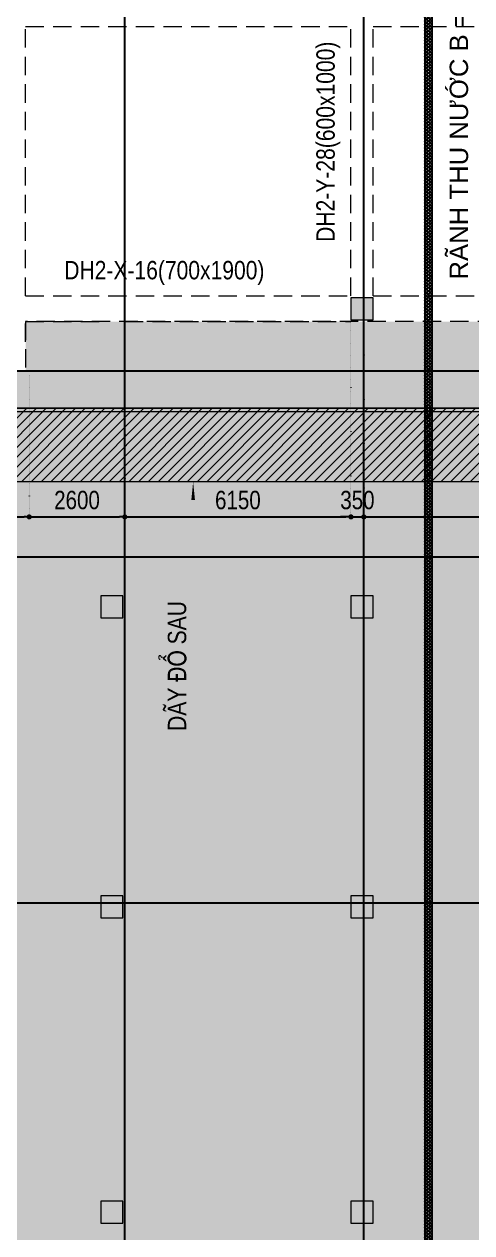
# Model space of a CAD drawing. Header units: millimetres. Extents: x 2356525 to 2927188, y -665534 to -417818.
# Drawn here: x 2754202 to 2766376, y -502794 to -469946 of the extents above; entities that cross this region are included whole.
import ezdxf
from ezdxf.enums import TextEntityAlignment as Align

# ---------------------------------------------------------------- set-up
doc = ezdxf.new("R2010")
doc.units = ezdxf.units.MM
doc.header["$LTSCALE"] = 200
doc.header["$MEASUREMENT"] = 0
for name, pattern in [('CHG_XX_Damsan_Ham 2$0$CHG_XX_Damsan_Ham 2$0$HIDDEN', [0.375, 0.25, -0.125]), ('CHG_XX_Luoi truc$0$MB_Luoi truc$0$Center101', [13, 10, -1, 1, -1]), ('DOT2', [0.125, 0, -0.125])]:
    doc.linetypes.add(name, pattern=pattern)
doc.layers.get('0').update_dxf_attribs({"lineweight": 9})
doc.layers.get('Defpoints').update_dxf_attribs({"color": 10, "lineweight": 0})
for name, color, linetype in [('8', 8, 'Continuous'), ("CHG_XX_Damsan_Ham 2$0$CHG_XX_Damsan_Ham 2$0$'S_General_Hatch_8", 8, 'Continuous'), ('CHG_XX_Luoi truc$0$Grid', 34, 'Continuous'), ('CHG_XX_Luoi truc$0$Grid Line', 251, 'CHG_XX_Luoi truc$0$MB_Luoi truc$0$Center101'), ('dim', 1, 'Continuous')]:
    doc.layers.add(name, color=color, linetype=linetype)
for name, color, linetype, lineweight, plot in [('CHG_XX_Cot_Ham 2$0$NS-Column-H2', 90, 'Continuous', 13, False), ('CHG_XX_Cot_Ham 2$0$NS-Column-H2 @ 1', 90, 'Continuous', 13, False), ('CHG_XX_Cot_Ham 2$0$NS-Column-H2 @ 150', 90, 'Continuous', 13, False)]:
    doc.layers.add(name, color=color, linetype=linetype, lineweight=lineweight, plot=plot)
for name, color, linetype, lineweight in [('CHG_XX_Cot_Ham 2$0$NS-Pier-H2', 150, 'Continuous', 13), ("CHG_XX_Damsan_Ham 2$0$CHG_XX_Damsan_Ham 2$0$'S_General_Hidden_1 Thin", 1, 'CHG_XX_Damsan_Ham 2$0$CHG_XX_Damsan_Ham 2$0$HIDDEN', 18), ('CHG_XX_Damsan_Ham 2$0$CHG_XX_Damsan_Ham 2$0$DBAO', 3, 'Continuous', 13), ('CHG_XX_Damsan_Ham 2$0$CHG_XX_Damsan_Ham 2$0$DTE-MEP-H-SLAB TEXT', 3, 'Continuous', 0), ('CHG_XX_Damsan_Ham 2$0$CHG_XX_Damsan_Ham 2$0$HATCH', 154, 'Continuous', 9), ('CHG_XX_Damsan_Ham 2$0$CHG_XX_Damsan_Ham 2$0$mach ngung thi cong', 6, 'Continuous', 13), ('CHG_XX_Damsan_Ham 2$0$CHG_XX_Damsan_Ham 2$0$Start hatch', 8, 'Continuous', 25), ('CHG_XX_Damsan_Ham 2$0$HATCH', 57, 'Continuous', 9), ('CHG_XX_Damsan_Ham 2$0$mach ngung thi cong', 6, 'Continuous', 13), ('DBAO', 90, 'Continuous', 13), ('Start text ghi chu', 7, 'Continuous', 15), ('TEXT P X', 1, 'Continuous', 9), ('TEXT P Y', 2, 'Continuous', 15)]:
    doc.layers.add(name, color=color, linetype=linetype, lineweight=lineweight)
doc.styles.add('CHG_XX_Luoi truc$0$MB_Luoi truc$0$Grid A-F$0$VNI-HelveCB', font='')
doc.styles.add('CHU GHI CHU', font='arial.ttf', dxfattribs={"height": 200})
doc.styles.add('MB_Luoi truc$0$Arial_C', font='arial.ttf', dxfattribs={"width": 0.8})
doc.styles.add('TTP-HelCon', font='')
doc.styles.get('CHG_XX_Luoi truc$0$MB_Luoi truc$0$Grid A-F$0$VNI-HelveCB').set_extended_font_data('VNI-Helve-Condense', bold=True)
doc.styles.get('TTP-HelCon').set_extended_font_data('VNI-Helve-Condense')
doc.dimstyles.new('200', dxfattribs={"dimscale": 200, "dimtxt": 2.5, "dimasz": 0.7, "dimexe": 0.0003, "dimexo": 0, "dimgap": 1, "dimtad": 1, "dimdec": 0, "dimzin": 12, "dimdsep": 46, "dimtxsty": 'MB_Luoi truc$0$Arial_C', "dimblk": 'MB_Luoi truc$0$_Dot', "dimcen": 0.5, "dimclrd": 256, "dimclre": 8, "dimclrt": 1, "dimadec": 0, "dimazin": 0, "dimtfac": 1, "dimtdec": 0, "dimtix": 1, "dimtmove": 2, "dimatfit": 3, "dimldrblk": 'MB_Luoi truc$0$HTT Arrow 30', "dimfxl": 1, "dimtolj": 1, "dimtzin": 0, "dimlwe": -1, "dimarcsym": 0})
pattern_1 = [(45, (170555.19, -8650), (-44.194174, 44.194174), []), (135, (170555.19, -8650), (-44.194174, -44.194174), [])]

# ---------------------------------------------------------------- blocks, each defined once
blk = doc.blocks.new('*U865')
at = {"layer": 'CHG_XX_Cot_Ham 2$0$NS-Column-H2 @ 1'}
h = blk.add_hatch(color=256, dxfattribs=at)
h.dxf.hatch_style = 1
h.paths.add_polyline_path([(-300, -300), (-300, 300), (300, 300), (300, -300)])
at = {"layer": 'CHG_XX_Cot_Ham 2$0$NS-Column-H2 @ 150'}
h = blk.add_hatch(color=256, dxfattribs=at)
h.dxf.hatch_style = 1
h.paths.add_polyline_path([(-300, -300), (-300, 300), (300, 300), (300, -300)])
blk = doc.blocks.new('CHG_XX_Cot_Ham 2$0$HoBoi_C600x600')
at = {"layer": 'CHG_XX_Cot_Ham 2$0$NS-Column-H2'}
blk.add_lwpolyline([(300, -300), (300, 300), (-300, 300), (-300, -300)], close=True, dxfattribs=at)
blk.add_blockref('*U865', (0, 0), dxfattribs=at)
blk = doc.blocks.new('*U840')
at = {"layer": 'CHG_XX_Luoi truc$0$Grid Line'}
blk.add_line((0, 0), (0, 608), dxfattribs=at)
at = {"layer": 'CHG_XX_Luoi truc$0$Grid', "lineweight": -2, "style": 'CHG_XX_Luoi truc$0$MB_Luoi truc$0$Grid A-F$0$VNI-HelveCB'}
for tag, p in [('GRIDSUB', (0, 617)), ('GRID', (0, -9))]:
    blk.add_attdef(tag, text='', height=5, dxfattribs=at).set_placement(p, align=Align.MIDDLE)
blk = doc.blocks.new('*U835')
at = {"layer": 'CHG_XX_Luoi truc$0$Grid Line'}
blk.add_line((0, 0), (0, 608), dxfattribs=at)
at = {"layer": 'CHG_XX_Luoi truc$0$Grid', "lineweight": -2, "style": 'CHG_XX_Luoi truc$0$MB_Luoi truc$0$Grid A-F$0$VNI-HelveCB'}
for tag, p in [('GRIDSUB', (0, 617)), ('GRID', (0, -9))]:
    blk.add_attdef(tag, text='', height=5, dxfattribs=at).set_placement(p, align=Align.MIDDLE)
blk = doc.blocks.new('*U837')
at = {"layer": 'CHG_XX_Luoi truc$0$Grid Line'}
blk.add_line((0, 0), (0, 438), dxfattribs=at)
at = {"layer": 'CHG_XX_Luoi truc$0$Grid', "lineweight": -2, "style": 'CHG_XX_Luoi truc$0$MB_Luoi truc$0$Grid A-F$0$VNI-HelveCB'}
for tag, p in [('GRIDSUB', (0, 447)), ('GRID', (0, -9))]:
    blk.add_attdef(tag, text='', height=5, dxfattribs=at).set_placement(p, align=Align.MIDDLE)
blk = doc.blocks.new('CHG_XX_Luoi truc')
at = {"layer": 'CHG_XX_Luoi truc$0$Grid', "xscale": 300, "yscale": 300, "zscale": 300}
for name, p in [('*U835', (54650, -12747)), ('*U840', (61150, -12747))]:
    blk.add_blockref(name, p, dxfattribs=at)
at = {"layer": 'CHG_XX_Luoi truc$0$Grid', "xscale": 300.0000000000013, "yscale": 300.0000000000013, "zscale": 300.0000000000013, "rotation": 90}
for p in [(110703, 130600), (110703, 125550), (110703, 116150)]:
    blk.add_blockref('*U837', p, dxfattribs=at)
blk = doc.blocks.new('CHG_XX_Cot_Ham 2')
at = {"layer": 'CHG_XX_Cot_Ham 2$0$NS-Pier-H2'}
h = blk.add_hatch(color=256, dxfattribs=at)
h.dxf.hatch_style = 1
h.paths.add_polyline_path([(99639.2, 163400), (-10900, 163400), (-10900, 85450), (-300, 85450), (-300, 84050), (32350, 84050), (32350, -9000), (103575.5, -9000), (106050, -6022), (106050, 158254.3)])
h.paths.add_polyline_path([(99533.7, 163100), (105750, 158110.4), (105750, 90450), (105650, 90450), (105750, 90450), (105750, 13850), (105750, 13722.3), (105750, -5913.6), (103434.7, -8700), (93599.8, -8700), (93299.8, -8700), (32650, -8700), (32650, 84350), (0, 84350), (0, 85750), (-10600, 85750), (-10600, 163100), (93600, 163100)], flags=16)
at = {"layer": 'CHG_XX_Cot_Ham 2$0$NS-Column-H2'}
for p in [(61100, 132300), (54300, 124200), (61100, 124200), (54300, 116050), (61100, 116050), (54300, 107750), (61100, 107750)]:
    blk.add_blockref('CHG_XX_Cot_Ham 2$0$HoBoi_C600x600', p, dxfattribs=at)
at = {"layer": 'CHG_XX_Cot_Ham 2$0$NS-Pier-H2'}
blk.add_blockref('CHG_XX_Luoi truc', (0, 0), dxfattribs=at)
blk = doc.blocks.new('MB_Luoi truc$0$_Dot')
at = {"color": 0, "linetype": 'ByBlock', "lineweight": -2}
blk.add_line((-0.5, 0), (-1, 0), dxfattribs=at)
at = {"color": 0, "linetype": 'ByBlock', "const_width": 0.5}
blk.add_lwpolyline([(-0.25, 0, 1), (0.25, 0, 1)], format="xyb", close=True, dxfattribs=at)
blk = doc.blocks.new('*D278')
at = {"layer": 'Defpoints', "color": 0, "transparency": 16777216}
for p in [(2746839, -479381), (2754339, -479481), (2754339, -483337)]:
    blk.add_point(p, dxfattribs=at)
at = {"layer": 'dim', "color": 8, "linetype": 'DOT2', "transparency": 16777216}
for p, q in [((2746839, -479381), (2746839, -483337)), ((2754339, -479481), (2754339, -483337))]:
    blk.add_line(p, q, dxfattribs=at)
at = {"layer": 'dim', "lineweight": -2, "transparency": 16777216}
blk.add_line((2746979, -483337), (2754199, -483337), dxfattribs=at)
at = {"layer": 'dim', "lineweight": -2, "transparency": 16777216, "xscale": 140, "yscale": 140, "zscale": 140, "rotation": 180}
blk.add_blockref('MB_Luoi truc$0$_Dot', (2746839, -483337), dxfattribs=at)
at = {"layer": 'dim', "lineweight": -2, "transparency": 16777216, "xscale": 140, "yscale": 140, "zscale": 140}
blk.add_blockref('MB_Luoi truc$0$_Dot', (2754339, -483337), dxfattribs=at)
at = {"layer": 'dim', "color": 1, "transparency": 16777216, "insert": (2750589, -482882), "char_height": 500, "attachment_point": 5, "style": 'MB_Luoi truc$0$Arial_C'}
blk.add_mtext('\\A1;7500', dxfattribs=at)
blk = doc.blocks.new('MB_Luoi truc$0$HTT Arrow 30')
blk.add_hatch(color=256).paths.add_polyline_path([(-2.5, 0.375), (-2.5, -0.375), (0, 0)])
at = {"color": 0, "linetype": 'ByBlock', "lineweight": -2}
for p, q in [((0, 0), (-2.5, 0.375)), ((-2.5, -0.375), (-2.5, 0.375)), ((0, 0), (-2.5, -0.375))]:
    blk.add_line(p, q, dxfattribs=at)
blk = doc.blocks.new('*D279')
at = {"layer": 'Defpoints', "color": 0, "transparency": 16777216}
for p in [(2756939, -478031), (2754339, -479481), (2756939, -483337)]:
    blk.add_point(p, dxfattribs=at)
at = {"layer": 'dim', "color": 8, "linetype": 'DOT2', "transparency": 16777216}
for p, q in [((2756939, -478031), (2756939, -483337)), ((2754339, -479481), (2754339, -483337))]:
    blk.add_line(p, q, dxfattribs=at)
at = {"layer": 'dim', "lineweight": -2, "transparency": 16777216}
blk.add_line((2754479, -483337), (2756799, -483337), dxfattribs=at)
at = {"layer": 'dim', "lineweight": -2, "transparency": 16777216, "xscale": 140, "yscale": 140, "zscale": 140, "rotation": 180}
blk.add_blockref('MB_Luoi truc$0$_Dot', (2754339, -483337), dxfattribs=at)
at = {"layer": 'dim', "lineweight": -2, "transparency": 16777216, "xscale": 140, "yscale": 140, "zscale": 140}
blk.add_blockref('MB_Luoi truc$0$_Dot', (2756939, -483337), dxfattribs=at)
at = {"layer": 'dim', "color": 1, "transparency": 16777216, "insert": (2755639, -482882), "char_height": 500, "attachment_point": 5, "style": 'MB_Luoi truc$0$Arial_C'}
blk.add_mtext('\\A1;2600', dxfattribs=at)
blk = doc.blocks.new('*D280')
at = {"layer": 'Defpoints', "color": 0, "transparency": 16777216}
for p in [(2763089, -477331), (2756939, -478031), (2763089, -483337)]:
    blk.add_point(p, dxfattribs=at)
at = {"layer": 'dim', "color": 8, "linetype": 'DOT2', "transparency": 16777216}
for p, q in [((2763089, -477331), (2763089, -483337)), ((2756939, -478031), (2756939, -483337))]:
    blk.add_line(p, q, dxfattribs=at)
at = {"layer": 'dim', "lineweight": -2, "transparency": 16777216}
blk.add_line((2757079, -483337), (2762949, -483337), dxfattribs=at)
at = {"layer": 'dim', "lineweight": -2, "transparency": 16777216, "xscale": 140, "yscale": 140, "zscale": 140, "rotation": 180}
blk.add_blockref('MB_Luoi truc$0$_Dot', (2756939, -483337), dxfattribs=at)
at = {"layer": 'dim', "lineweight": -2, "transparency": 16777216, "xscale": 140, "yscale": 140, "zscale": 140}
blk.add_blockref('MB_Luoi truc$0$_Dot', (2763089, -483337), dxfattribs=at)
at = {"layer": 'dim', "color": 1, "transparency": 16777216, "insert": (2760014, -482882), "char_height": 500, "attachment_point": 5, "style": 'MB_Luoi truc$0$Arial_C'}
blk.add_mtext('\\A1;6150', dxfattribs=at)
blk = doc.blocks.new('*D281')
at = {"layer": 'Defpoints', "color": 0, "transparency": 16777216}
for p in [(2763089, -477331), (2763439, -477381), (2763439, -483337)]:
    blk.add_point(p, dxfattribs=at)
at = {"layer": 'dim', "color": 8, "linetype": 'DOT2', "transparency": 16777216}
for p, q in [((2763089, -477331), (2763089, -483337)), ((2763439, -477381), (2763439, -483337))]:
    blk.add_line(p, q, dxfattribs=at)
at = {"layer": 'dim', "lineweight": -2, "transparency": 16777216}
for p, q in [((2762949, -483337), (2762809, -483337)), ((2763089, -483337), (2763439, -483337)), ((2763579, -483337), (2763719, -483337))]:
    blk.add_line(p, q, dxfattribs=at)
at = {"layer": 'dim', "lineweight": -2, "transparency": 16777216, "xscale": 140, "yscale": 140, "zscale": 140}
blk.add_blockref('MB_Luoi truc$0$_Dot', (2763089, -483337), dxfattribs=at)
at = {"layer": 'dim', "lineweight": -2, "transparency": 16777216, "xscale": 140, "yscale": 140, "zscale": 140, "rotation": 180}
blk.add_blockref('MB_Luoi truc$0$_Dot', (2763439, -483337), dxfattribs=at)
at = {"layer": 'dim', "color": 1, "transparency": 16777216, "insert": (2763264, -482882), "char_height": 500, "attachment_point": 5, "style": 'MB_Luoi truc$0$Arial_C'}
blk.add_mtext('\\A1;350', dxfattribs=at)
blk = doc.blocks.new('*D282')
at = {"layer": 'Defpoints', "color": 0, "transparency": 16777216}
for p in [(2763439, -477381), (2771839, -477331), (2771839, -483337)]:
    blk.add_point(p, dxfattribs=at)
at = {"layer": 'dim', "color": 8, "linetype": 'DOT2', "transparency": 16777216}
for p, q in [((2763439, -477381), (2763439, -483337)), ((2771839, -477331), (2771839, -483337))]:
    blk.add_line(p, q, dxfattribs=at)
at = {"layer": 'dim', "lineweight": -2, "transparency": 16777216}
blk.add_line((2763579, -483337), (2771699, -483337), dxfattribs=at)
at = {"layer": 'dim', "lineweight": -2, "transparency": 16777216, "xscale": 140, "yscale": 140, "zscale": 140, "rotation": 180}
blk.add_blockref('MB_Luoi truc$0$_Dot', (2763439, -483337), dxfattribs=at)
at = {"layer": 'dim', "lineweight": -2, "transparency": 16777216, "xscale": 140, "yscale": 140, "zscale": 140}
blk.add_blockref('MB_Luoi truc$0$_Dot', (2771839, -483337), dxfattribs=at)
at = {"layer": 'dim', "color": 1, "transparency": 16777216, "insert": (2767639, -482882), "char_height": 500, "attachment_point": 5, "style": 'MB_Luoi truc$0$Arial_C'}
blk.add_mtext('\\A1;8400', dxfattribs=at)
blk = doc.blocks.new('CHG_XX_Damsan_Ham 2$0$CHG_XX_Damsan_Ham 2$0$sdfsgdh')
at = {"layer": 'CHG_XX_Damsan_Ham 2$0$CHG_XX_Damsan_Ham 2$0$Start hatch', "ltscale": 0.5}
h = blk.add_hatch(dxfattribs=at)
h.set_pattern_fill('ANSI37', color=256, scale=500)
h.set_pattern_definition(pattern_1)
h.paths.add_polyline_path([(73704, 200), (73504, 200), (73504, -38921), (73704, -38921)])
h = blk.add_hatch(dxfattribs=at)
h.set_pattern_fill('ANSI37', color=256, scale=500)
h.set_pattern_definition(pattern_1)
h.paths.add_polyline_path([(73704, -38921), (73504, -38921), (73504, -76505), (73704, -76505)])
at = {"layer": 'CHG_XX_Damsan_Ham 2$0$CHG_XX_Damsan_Ham 2$0$DTE-MEP-H-SLAB TEXT', "color": 2, "ltscale": 0.5}
for p, q in [((73504, 200), (73504, -76505)), ((73704, 200), (73704, -76505))]:
    blk.add_line(p, q, dxfattribs=at)
blk = doc.blocks.new('CHG_XX_Damsan_Ham 2', base_point=(3089256, -609981))
at = {"layer": "CHG_XX_Damsan_Ham 2$0$CHG_XX_Damsan_Ham 2$0$'S_General_Hatch_8"}
h = blk.add_hatch(dxfattribs=at)
h.set_pattern_fill('CROSS', color=256, scale=2000)
edge = h.paths.add_edge_path()
edge.add_line((76750, 42625), (76750, 65250))
edge.add_line((76750, 65250), (76750, 65850))
edge.add_line((76750, 65850), (77900, 65850))
edge.add_line((77900, 65850), (77900, 89350))
edge.add_line((77900, 89350), (76850, 89350))
edge.add_line((76850, 89350), (76850, 90650))
edge.add_line((76850, 90650), (76852, 131950))
edge.add_line((76852, 131950), (51950, 131950))
edge.add_line((51950, 131950), (51950, 130600))
edge.add_line((51950, 130600), (22700, 130600))
edge.add_line((22700, 130600), (22700, 84050))
edge.add_line((22700, 84050), (32350, 84050))
edge.add_line((32350, 84050), (32350, 22700))
edge.add_line((32350, 22700), (76500, 22700))
edge.add_line((76500, 22700), (76500, 23518))
edge.add_line((76500, 23518), (76750, 23518))
edge.add_line((76750, 23518), (76750, 42625))
edge.add_line((76750, 42625), (76750, 43198))
at = {"layer": 'CHG_XX_Damsan_Ham 2$0$CHG_XX_Damsan_Ham 2$0$HATCH'}
h = blk.add_hatch(dxfattribs=at)
h.set_pattern_fill('ANSI31', color=256, scale=1500)
h.set_pattern_definition([(45, (-2702289.21, 609981.01), (-132.582521, 132.582521), [])])
h.paths.add_polyline_path([(32350, 25700), (73852, 25700), (73852, 127600), (25700, 127600), (25700, 84350), (23700, 84350), (23700, 129600), (75851, 129600), (75851, 23700), (32350, 23700)])
at = {"layer": "CHG_XX_Damsan_Ham 2$0$CHG_XX_Damsan_Ham 2$0$'S_General_Hidden_1 Thin", "ltscale": 10}
for p, q in [((51950, 132650), (51950, 139975)), ((51950, 139975), (60800, 139975)), ((60800, 132650), (60800, 139975)), ((61400, 132650), (61400, 139975)), ((61400, 139975), (69525, 139975)), ((51950, 132650), (60800, 132650)), ((61400, 132650), (69525, 132650)), ((51950, 131950), (53950, 131950)), ((51950, 131400), (51950, 131950)), ((76750, 131950), (51950, 131950)), ((51950, 131950), (51950, 130600)), ((54650, 131950), (60800, 131950)), ((51950, 130600), (22700, 130600))]:
    blk.add_line(p, q, dxfattribs=at)
at = {"layer": 'CHG_XX_Damsan_Ham 2$0$CHG_XX_Damsan_Ham 2$0$HATCH'}
blk.add_lwpolyline([(32350, 25700), (73852, 25700), (73852, 127600), (25700, 127600), (25700, 84350), (23700, 84350), (23700, 129600), (75851, 129600), (75851, 23700), (32350, 23700), (32350, 25700)], dxfattribs=at)
at = {"layer": 'CHG_XX_Damsan_Ham 2$0$CHG_XX_Damsan_Ham 2$0$mach ngung thi cong'}
blk.add_lwpolyline([(23700, 90148), (-100, 90150), (-100, 153400), (99650, 153400), (99650, 71950), (75851, 71950), (75851, 88800), (75851, 88800), (75851, 129600), (23700, 129600)], close=True, dxfattribs=at)
at = {"layer": 'CHG_XX_Damsan_Ham 2$0$mach ngung thi cong'}
blk.add_lwpolyline([(23900, 90148), (-100, 90150), (-100, 153400), (99650, 153400), (99650, 71950), (75549, 71950), (75549, 88800), (75549, 88800), (75549, 129500), (23900, 129500)], close=True, dxfattribs=at)
at = {"layer": 'CHG_XX_Damsan_Ham 2$0$CHG_XX_Damsan_Ham 2$0$DBAO'}
blk.add_blockref('CHG_XX_Cot_Ham 2', (0, 0), dxfattribs=at)
at = {"layer": 'CHG_XX_Damsan_Ham 2$0$CHG_XX_Damsan_Ham 2$0$DTE-MEP-H-SLAB TEXT'}
blk.add_blockref('CHG_XX_Damsan_Ham 2$0$CHG_XX_Damsan_Ham 2$0$sdfsgdh', (-10700, 160900), dxfattribs=at)
at = {"layer": 'CHG_XX_Damsan_Ham 2$0$HATCH'}
blk.add_blockref('CHG_XX_Cot_Ham 2', (0, 0), dxfattribs=at)

msp = doc.modelspace()

# ---------------------------------------------------------------- linework, layer by layer
at = {"layer": '8', "flags": 128}
msp.add_lwpolyline([(2758797.5, -482881, 100, 0, 0), (2758797.5, -482381, 0, 0, 0), (2758798, -489270.1, 0, 0, 0)], format="xyseb", dxfattribs=at)

# ---------------------------------------------------------------- block references
msp.add_blockref('CHG_XX_Damsan_Ham 2', (5791545.2, -1219962))
at = {"layer": 'DBAO'}
msp.add_blockref('CHG_XX_Cot_Ham 2', (2702289.2, -609981), dxfattribs=at)

# ---------------------------------------------------------------- texts
at = {"layer": 'Start text ghi chu', "style": 'CHU GHI CHU'}
msp.add_text('RÃNH THU NƯỚC B = 200 MM; H = 50MM', height=500, rotation=90, dxfattribs=at).set_placement((2766273.4, -476887.6))
at = {"layer": 'TEXT P X', "style": 'TTP-HelCon'}
msp.add_text('DH2-X-16(700x1900)', height=500, dxfattribs=at).set_placement((2755293, -476880.8))
msp.add_text('DAÕY ÑOÅ SAU', height=500, rotation=90, dxfattribs=at).set_placement((2758608.4, -487388.7, 4036.1), align=Align.CENTER)
at = {"layer": 'TEXT P Y', "style": 'TTP-HelCon'}
msp.add_text('DH2-Y-28(600x1000)', height=500, rotation=90, dxfattribs=at).set_placement((2762647.6, -475862.9))

# ---------------------------------------------------------------- dimensions: what is measured, and where the dimension line sits
at = {"layer": 'dim'}
for base, p1, p2, picture, middle in [((2763089.2, -483337), (2756939.2, -478031.2), (2763089.2, -477331), '*D280', (2760014.2, -482881.7)), ((2763439.2, -483337), (2763089.2, -477331), (2763439.2, -477381), '*D281', (2763264.2, -482881.6)), ((2771839.2, -483337), (2763439.2, -477381), (2771839.2, -477331), '*D282', (2767639.2, -482881.7)), ((2756939.2, -483337), (2754339.2, -479481), (2756939.2, -478031.2), '*D279', (2755639.2, -482881.7)), ((2754339.2, -483337), (2746839.2, -479381), (2754339.2, -479481), '*D278', (2750589.2, -482881.7))]:
    dim = msp.add_linear_dim(base=base, p1=p1, p2=p2, dimstyle='200', dxfattribs=at)
    dim.commit()
    dim.dimension.update_dxf_attribs({"geometry": picture, "text_midpoint": middle})

doc.saveas('drawing.dxf')
